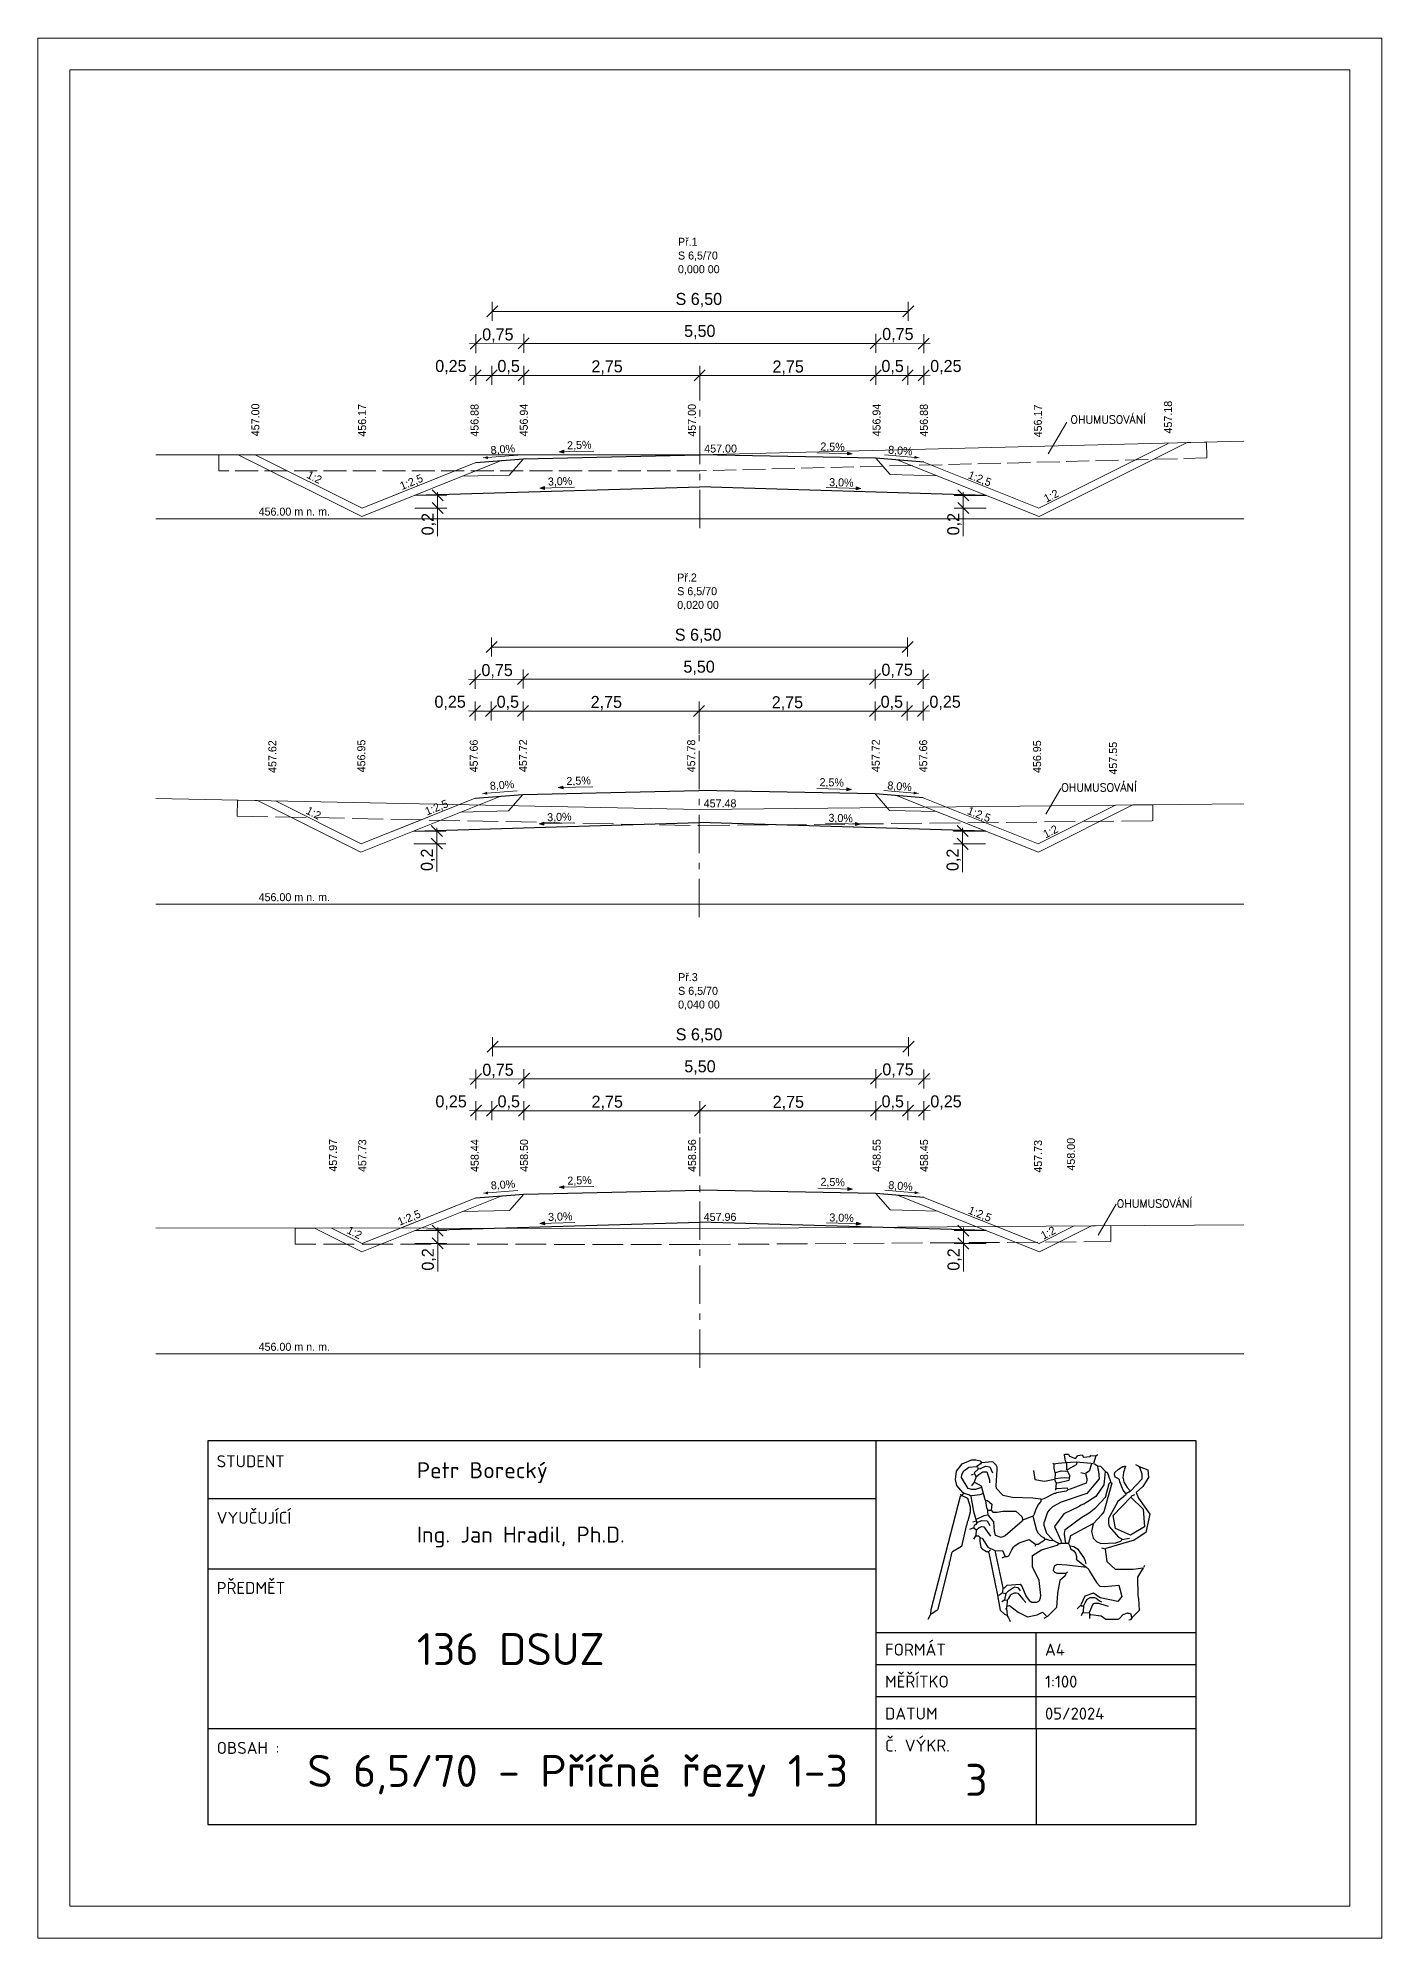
# Model space of a CAD drawing. Header units: metres. Extents: x 713 to 1608, y -312 to 498.
# Drawn here: x 1562.28 to 1583.28, y 262.31 to 292.01 of the extents above; entities that cross this region are included whole.
import ezdxf

# ---------------------------------------------------------------- set-up
doc = ezdxf.new("R2010")
doc.units = ezdxf.units.M
for name, pattern in [('ACAD_ISO02W100', [15, 12, -3]), ('ACAD_ISO04W100', [30, 24, -3, 0, -3]), ('ACAD_ISO10W100', [18, 12, -3, 0, -3])]:
    doc.linetypes.add(name, pattern=pattern)
for name, color, linetype, lineweight in [('00 kóty', 1, 'Continuous', 13), ('komunikace v řezu', 1, 'Continuous', 13), ('osa v řezu', 1, 'ACAD_ISO04W100', 20), ('poznámky černě', 7, 'Continuous', 30), ('stávající terén', 7, 'Continuous', 13), ('Tlustá-PLNÁ', 170, 'Continuous', 25)]:
    doc.layers.add(name, color=color, linetype=linetype, lineweight=lineweight)
doc.styles.add('ISOCPEUR', font='isocpeur.ttf')
doc.styles.add('Romans', font='romans.shx')

msp = doc.modelspace()

# ---------------------------------------------------------------- hatches: boundary and pattern name
at = {"layer": '00 kóty', "lineweight": 15}
h = msp.add_hatch(color=256, dxfattribs=at)
h.dxf.hatch_style = 1
h.paths.add_polyline_path([(1569.309, 285.43), (1569.307, 285.452), (1569.234, 285.447)])
h.paths.add_polyline_path([(1569.234, 285.447), (1569.307, 285.452), (1569.306, 285.475)])
h = msp.add_hatch(color=256, dxfattribs=at)
h.dxf.hatch_style = 1
h.paths.add_polyline_path([(1570.494, 285.519), (1570.493, 285.542), (1570.42, 285.54)])
h.paths.add_polyline_path([(1570.42, 285.54), (1570.493, 285.542), (1570.492, 285.565)])
h = msp.add_hatch(color=256, dxfattribs=at)
h.dxf.hatch_style = 1
h.paths.add_polyline_path([(1574.927, 285.492), (1574.928, 285.514), (1575.001, 285.512)])
h.paths.add_polyline_path([(1575.001, 285.512), (1574.928, 285.514), (1574.928, 285.537)])
h = msp.add_hatch(color=256, dxfattribs=at)
h.dxf.hatch_style = 1
h.paths.add_polyline_path([(1575.971, 285.433), (1575.973, 285.456), (1576.046, 285.45)])
h.paths.add_polyline_path([(1576.046, 285.45), (1575.973, 285.456), (1575.975, 285.478)])
h = msp.add_hatch(color=256, dxfattribs=at)
h.dxf.hatch_style = 1
h.paths.add_polyline_path([(1570.193, 284.953), (1570.192, 284.976), (1570.119, 284.974)])
h.paths.add_polyline_path([(1570.119, 284.974), (1570.192, 284.976), (1570.192, 284.998)])
h = msp.add_hatch(color=256, dxfattribs=at)
h.dxf.hatch_style = 1
h.paths.add_polyline_path([(1575.062, 284.949), (1575.062, 284.972), (1575.136, 284.97)])
h.paths.add_polyline_path([(1575.136, 284.97), (1575.062, 284.972), (1575.063, 284.994)])
h = msp.add_hatch(color=256, dxfattribs=at)
h.dxf.hatch_style = 1
h.paths.add_polyline_path([(1569.298, 280.183), (1569.296, 280.205), (1569.223, 280.199)])
h.paths.add_polyline_path([(1569.223, 280.199), (1569.296, 280.205), (1569.294, 280.228)])
h = msp.add_hatch(color=256, dxfattribs=at)
h.dxf.hatch_style = 1
h.paths.add_polyline_path([(1570.482, 280.272), (1570.482, 280.295), (1570.408, 280.293)])
h.paths.add_polyline_path([(1570.408, 280.293), (1570.482, 280.295), (1570.481, 280.317)])
h = msp.add_hatch(color=256, dxfattribs=at)
h.dxf.hatch_style = 1
h.paths.add_polyline_path([(1574.916, 280.244), (1574.916, 280.267), (1574.99, 280.265)])
h.paths.add_polyline_path([(1574.99, 280.265), (1574.916, 280.267), (1574.917, 280.289)])
h = msp.add_hatch(color=256, dxfattribs=at)
h.dxf.hatch_style = 1
h.paths.add_polyline_path([(1575.96, 280.186), (1575.962, 280.208), (1576.035, 280.202)])
h.paths.add_polyline_path([(1576.035, 280.202), (1575.962, 280.208), (1575.964, 280.231)])
h = msp.add_hatch(color=256, dxfattribs=at)
h.dxf.hatch_style = 1
h.paths.add_polyline_path([(1570.182, 279.706), (1570.181, 279.729), (1570.108, 279.726)])
h.paths.add_polyline_path([(1570.108, 279.726), (1570.181, 279.729), (1570.18, 279.751)])
h = msp.add_hatch(color=256, dxfattribs=at)
h.dxf.hatch_style = 1
h.paths.add_polyline_path([(1575.05, 279.702), (1575.051, 279.724), (1575.124, 279.722)])
h.paths.add_polyline_path([(1575.124, 279.722), (1575.051, 279.724), (1575.052, 279.747)])
h = msp.add_hatch(color=256, dxfattribs=at)
h.dxf.hatch_style = 1
h.paths.add_polyline_path([(1569.312, 273.935), (1569.31, 273.958), (1569.237, 273.952)])
h.paths.add_polyline_path([(1569.237, 273.952), (1569.31, 273.958), (1569.309, 273.98)])
h = msp.add_hatch(color=256, dxfattribs=at)
h.dxf.hatch_style = 1
h.paths.add_polyline_path([(1570.496, 274.025), (1570.496, 274.047), (1570.423, 274.046)])
h.paths.add_polyline_path([(1570.423, 274.046), (1570.496, 274.047), (1570.495, 274.07)])
h = msp.add_hatch(color=256, dxfattribs=at)
h.dxf.hatch_style = 1
h.paths.add_polyline_path([(1574.93, 273.997), (1574.93, 274.02), (1575.004, 274.018)])
h.paths.add_polyline_path([(1575.004, 274.018), (1574.93, 274.02), (1574.931, 274.042)])
h = msp.add_hatch(color=256, dxfattribs=at)
h.dxf.hatch_style = 1
h.paths.add_polyline_path([(1575.974, 273.939), (1575.976, 273.961), (1576.049, 273.955)])
h.paths.add_polyline_path([(1576.049, 273.955), (1575.976, 273.961), (1575.978, 273.984)])
h = msp.add_hatch(color=256, dxfattribs=at)
h.dxf.hatch_style = 1
h.paths.add_polyline_path([(1570.196, 273.459), (1570.195, 273.481), (1570.122, 273.479)])
h.paths.add_polyline_path([(1570.122, 273.479), (1570.195, 273.481), (1570.194, 273.504)])
h = msp.add_hatch(color=256, dxfattribs=at)
h.dxf.hatch_style = 1
h.paths.add_polyline_path([(1575.064, 273.455), (1575.065, 273.477), (1575.138, 273.475)])
h.paths.add_polyline_path([(1575.138, 273.475), (1575.065, 273.477), (1575.066, 273.5)])

# ---------------------------------------------------------------- linework, layer by layer
for p, q in [((1569.291, 287.651), (1569.464, 287.823)), ((1575.791, 287.651), (1575.964, 287.823)), ((1569.377, 287.737), (1575.877, 287.737)), ((1569.032, 287.145), (1569.205, 287.318)), ((1569.955, 287.323), (1569.782, 287.151)), ((1575.282, 287.151), (1575.455, 287.323)), ((1576.032, 287.145), (1576.205, 287.318)), ((1569.032, 286.651), (1569.205, 286.823)), ((1569.282, 286.651), (1569.455, 286.823)), ((1569.955, 286.823), (1569.782, 286.651)), ((1572.532, 286.651), (1572.705, 286.823)), ((1572.619, 286.887), (1572.619, 286.379)), ((1575.282, 286.651), (1575.455, 286.823)), ((1575.782, 286.651), (1575.955, 286.823)), ((1576.032, 286.651), (1576.205, 286.823)), ((1569.775, 285.49), (1569.234, 285.447)), ((1570.42, 285.54), (1570.492, 285.565)), ((1570.962, 285.554), (1570.42, 285.54)), ((1570.42, 285.54), (1570.494, 285.519)), ((1570.492, 285.565), (1570.494, 285.519)), ((1574.459, 285.523), (1575.001, 285.512)), ((1574.928, 285.537), (1574.927, 285.492)), ((1575.001, 285.512), (1574.927, 285.492)), ((1575.001, 285.512), (1574.928, 285.537)), ((1575.506, 285.493), (1576.046, 285.45)), ((1568.164, 284.862), (1568.664, 284.862)), ((1568.436, 284.948), (1568.609, 284.775)), ((1568.522, 284.912), (1568.522, 284.221)), ((1570.119, 284.974), (1570.192, 284.998)), ((1570.661, 284.99), (1570.119, 284.974)), ((1570.119, 284.974), (1570.193, 284.953)), ((1570.192, 284.998), (1570.193, 284.953)), ((1574.594, 284.986), (1575.136, 284.97)), ((1575.063, 284.994), (1575.062, 284.949)), ((1575.136, 284.97), (1575.062, 284.949)), ((1575.136, 284.97), (1575.063, 284.994)), ((1577.094, 284.861), (1576.594, 284.861)), ((1576.822, 284.775), (1576.649, 284.948)), ((1576.736, 284.911), (1576.736, 284.221)), ((1568.664, 284.662), (1568.164, 284.662)), ((1568.436, 284.748), (1568.609, 284.575)), ((1576.594, 284.661), (1577.094, 284.661)), ((1576.822, 284.575), (1576.649, 284.748)), ((1569.279, 282.403), (1569.452, 282.576)), ((1569.366, 282.49), (1575.866, 282.49)), ((1575.779, 282.403), (1575.952, 282.576)), ((1569.021, 281.898), (1569.194, 282.071)), ((1569.944, 282.076), (1569.771, 281.903)), ((1575.271, 281.903), (1575.444, 282.076)), ((1576.021, 281.898), (1576.194, 282.071)), ((1569.021, 281.403), (1569.194, 281.576)), ((1569.271, 281.403), (1569.444, 281.576)), ((1569.944, 281.576), (1569.771, 281.403)), ((1572.521, 281.403), (1572.694, 281.576)), ((1572.607, 281.64), (1572.607, 281.132)), ((1575.271, 281.403), (1575.444, 281.576)), ((1575.771, 281.403), (1575.944, 281.576)), ((1576.021, 281.403), (1576.194, 281.576)), ((1569.763, 280.243), (1569.223, 280.199)), ((1570.408, 280.293), (1570.481, 280.317)), ((1570.95, 280.306), (1570.408, 280.293)), ((1570.408, 280.293), (1570.482, 280.272)), ((1570.481, 280.317), (1570.482, 280.272)), ((1574.448, 280.276), (1574.99, 280.265)), ((1574.917, 280.289), (1574.916, 280.244)), ((1574.99, 280.265), (1574.916, 280.244)), ((1574.99, 280.265), (1574.917, 280.289)), ((1575.494, 280.245), (1576.035, 280.202)), ((1568.153, 279.614), (1568.653, 279.614)), ((1568.424, 279.701), (1568.597, 279.528)), ((1568.424, 279.501), (1568.597, 279.328)), ((1568.511, 279.664), (1568.511, 278.974)), ((1570.108, 279.726), (1570.18, 279.751)), ((1570.649, 279.743), (1570.108, 279.726)), ((1570.108, 279.726), (1570.182, 279.706)), ((1570.18, 279.751), (1570.182, 279.706)), ((1574.582, 279.738), (1575.124, 279.722)), ((1575.052, 279.747), (1575.05, 279.702)), ((1575.124, 279.722), (1575.05, 279.702)), ((1575.124, 279.722), (1575.052, 279.747)), ((1577.082, 279.614), (1576.582, 279.614)), ((1576.811, 279.527), (1576.638, 279.7)), ((1576.811, 279.327), (1576.638, 279.5)), ((1576.724, 279.664), (1576.724, 278.973)), ((1568.653, 279.414), (1568.153, 279.414)), ((1576.582, 279.414), (1577.082, 279.414)), ((1569.294, 276.156), (1569.467, 276.329)), ((1569.38, 276.242), (1575.88, 276.242)), ((1575.794, 276.156), (1575.967, 276.329)), ((1569.035, 275.65), (1569.208, 275.823)), ((1569.958, 275.829), (1569.785, 275.656)), ((1575.285, 275.656), (1575.458, 275.829)), ((1576.035, 275.65), (1576.208, 275.823)), ((1569.035, 275.156), (1569.208, 275.329)), ((1569.285, 275.156), (1569.458, 275.329)), ((1569.958, 275.329), (1569.785, 275.156)), ((1572.535, 275.156), (1572.708, 275.329)), ((1572.621, 275.392), (1572.621, 274.884)), ((1575.285, 275.156), (1575.458, 275.329)), ((1575.785, 275.156), (1575.958, 275.329)), ((1576.035, 275.156), (1576.208, 275.329)), ((1569.777, 273.995), (1569.237, 273.952)), ((1570.423, 274.046), (1570.495, 274.07)), ((1570.965, 274.059), (1570.423, 274.046)), ((1570.423, 274.046), (1570.496, 274.025)), ((1570.495, 274.07), (1570.496, 274.025)), ((1574.462, 274.029), (1575.004, 274.018)), ((1574.931, 274.042), (1574.93, 273.997)), ((1575.004, 274.018), (1574.93, 273.997)), ((1575.004, 274.018), (1574.931, 274.042)), ((1575.509, 273.998), (1576.049, 273.955)), ((1568.167, 273.367), (1568.667, 273.367)), ((1568.438, 273.454), (1568.611, 273.281)), ((1568.438, 273.254), (1568.611, 273.081)), ((1568.525, 273.417), (1568.525, 272.726)), ((1570.122, 273.479), (1570.194, 273.504)), ((1570.664, 273.495), (1570.122, 273.479)), ((1570.122, 273.479), (1570.196, 273.459)), ((1570.194, 273.504), (1570.196, 273.459)), ((1574.597, 273.491), (1575.138, 273.475)), ((1575.066, 273.5), (1575.064, 273.455)), ((1575.138, 273.475), (1575.064, 273.455)), ((1575.138, 273.475), (1575.066, 273.5)), ((1577.096, 273.367), (1576.596, 273.367)), ((1576.825, 273.28), (1576.652, 273.453)), ((1576.825, 273.08), (1576.652, 273.253)), ((1576.738, 273.417), (1576.738, 272.726)), ((1568.667, 273.167), (1568.167, 273.167)), ((1576.596, 273.167), (1577.096, 273.167))]:
    msp.add_line(p, q, dxfattribs=at)
at = {"layer": '00 kóty'}
for p, q in [((1569.377, 287.737), (1569.377, 287.887)), ((1575.877, 287.737), (1575.877, 287.887)), ((1569.377, 287.737), (1569.377, 287.587)), ((1575.877, 287.737), (1575.877, 287.587)), ((1569.119, 287.231), (1569.019, 287.233)), ((1569.119, 287.231), (1569.119, 287.381)), ((1569.869, 287.237), (1569.119, 287.231)), ((1569.119, 287.231), (1569.119, 287.081)), ((1569.869, 287.237), (1569.869, 287.387)), ((1572.619, 287.237), (1569.869, 287.237)), ((1569.869, 287.237), (1569.869, 287.087)), ((1572.619, 287.237), (1575.369, 287.237)), ((1575.369, 287.237), (1575.369, 287.387)), ((1575.369, 287.237), (1575.369, 287.087)), ((1575.369, 287.237), (1576.119, 287.231)), ((1576.119, 287.231), (1576.119, 287.381)), ((1576.119, 287.231), (1576.219, 287.233)), ((1576.119, 287.231), (1576.119, 287.081)), ((1569.119, 286.737), (1569.019, 286.739)), ((1569.119, 286.737), (1569.119, 286.887)), ((1569.119, 286.737), (1569.119, 286.837)), ((1569.369, 286.737), (1569.119, 286.737)), ((1569.119, 286.737), (1569.119, 286.587)), ((1569.369, 286.737), (1569.369, 286.887)), ((1569.369, 286.737), (1569.369, 286.837)), ((1569.869, 286.737), (1569.369, 286.737)), ((1569.369, 286.737), (1569.369, 286.587)), ((1569.869, 286.737), (1569.769, 286.737)), ((1569.869, 286.737), (1569.869, 286.887)), ((1572.619, 286.737), (1569.869, 286.737)), ((1569.869, 286.737), (1569.869, 286.587)), ((1572.619, 286.737), (1575.369, 286.737)), ((1575.369, 286.737), (1575.369, 286.887)), ((1575.369, 286.737), (1575.369, 286.837)), ((1575.369, 286.737), (1575.469, 286.737)), ((1575.369, 286.737), (1575.369, 286.587)), ((1575.369, 286.737), (1575.869, 286.737)), ((1575.869, 286.737), (1575.869, 286.887)), ((1575.869, 286.737), (1575.869, 286.837)), ((1575.869, 286.737), (1576.119, 286.737)), ((1575.869, 286.737), (1575.869, 286.587)), ((1576.119, 286.737), (1576.119, 286.887)), ((1576.119, 286.737), (1576.119, 286.837)), ((1576.119, 286.737), (1576.219, 286.739)), ((1576.119, 286.737), (1576.119, 286.587)), ((1569.366, 282.49), (1569.366, 282.64)), ((1569.366, 282.49), (1569.366, 282.34)), ((1575.866, 282.49), (1575.866, 282.64)), ((1575.866, 282.49), (1575.866, 282.34)), ((1569.107, 281.984), (1569.007, 281.986)), ((1569.107, 281.984), (1569.107, 282.134)), ((1569.857, 281.99), (1569.107, 281.984)), ((1569.107, 281.984), (1569.107, 281.834)), ((1569.857, 281.99), (1569.857, 282.14)), ((1572.607, 281.99), (1569.857, 281.99)), ((1569.857, 281.99), (1569.857, 281.84)), ((1572.607, 281.99), (1575.357, 281.99)), ((1575.357, 281.99), (1575.357, 282.14)), ((1575.357, 281.99), (1575.357, 281.84)), ((1575.357, 281.99), (1576.107, 281.984)), ((1576.107, 281.984), (1576.107, 282.134)), ((1576.107, 281.984), (1576.207, 281.986)), ((1576.107, 281.984), (1576.107, 281.834)), ((1569.107, 281.49), (1569.107, 281.64)), ((1569.107, 281.49), (1569.107, 281.59)), ((1569.357, 281.49), (1569.357, 281.64)), ((1569.357, 281.49), (1569.357, 281.59)), ((1569.857, 281.49), (1569.857, 281.64)), ((1575.357, 281.49), (1575.357, 281.64)), ((1575.357, 281.49), (1575.357, 281.59)), ((1575.857, 281.49), (1575.857, 281.64)), ((1575.857, 281.49), (1575.857, 281.59)), ((1576.107, 281.49), (1576.107, 281.64)), ((1576.107, 281.49), (1576.107, 281.59)), ((1569.107, 281.49), (1569.007, 281.491)), ((1569.357, 281.49), (1569.107, 281.49)), ((1569.107, 281.49), (1569.107, 281.34)), ((1569.857, 281.49), (1569.357, 281.49)), ((1569.357, 281.49), (1569.357, 281.34)), ((1569.857, 281.49), (1569.757, 281.49)), ((1572.607, 281.49), (1569.857, 281.49)), ((1569.857, 281.49), (1569.857, 281.34)), ((1572.607, 281.49), (1575.357, 281.49)), ((1575.357, 281.49), (1575.457, 281.49)), ((1575.357, 281.49), (1575.357, 281.34)), ((1575.357, 281.49), (1575.857, 281.49)), ((1575.857, 281.49), (1576.107, 281.49)), ((1575.857, 281.49), (1575.857, 281.34)), ((1576.107, 281.49), (1576.207, 281.491)), ((1576.107, 281.49), (1576.107, 281.34)), ((1569.38, 276.242), (1569.38, 276.392)), ((1569.38, 276.242), (1569.38, 276.092)), ((1575.88, 276.242), (1575.88, 276.392)), ((1575.88, 276.242), (1575.88, 276.092)), ((1569.121, 275.737), (1569.021, 275.738)), ((1569.121, 275.737), (1569.121, 275.887)), ((1569.871, 275.742), (1569.121, 275.737)), ((1569.121, 275.737), (1569.121, 275.587)), ((1569.871, 275.742), (1569.871, 275.892)), ((1572.621, 275.742), (1569.871, 275.742)), ((1569.871, 275.742), (1569.871, 275.592)), ((1572.621, 275.742), (1575.371, 275.742)), ((1575.371, 275.742), (1575.371, 275.892)), ((1575.371, 275.742), (1575.371, 275.592)), ((1575.371, 275.742), (1576.121, 275.737)), ((1576.121, 275.737), (1576.121, 275.887)), ((1576.121, 275.737), (1576.221, 275.738)), ((1576.121, 275.737), (1576.121, 275.587)), ((1569.121, 275.242), (1569.121, 275.392)), ((1569.121, 275.242), (1569.121, 275.342)), ((1569.371, 275.242), (1569.371, 275.392)), ((1569.371, 275.242), (1569.371, 275.342)), ((1569.871, 275.242), (1569.871, 275.392)), ((1575.371, 275.242), (1575.371, 275.392)), ((1575.371, 275.242), (1575.371, 275.342)), ((1575.871, 275.242), (1575.871, 275.392)), ((1575.871, 275.242), (1575.871, 275.342)), ((1576.121, 275.242), (1576.121, 275.392)), ((1576.121, 275.242), (1576.121, 275.342)), ((1569.121, 275.242), (1569.021, 275.244)), ((1569.371, 275.242), (1569.121, 275.242)), ((1569.121, 275.242), (1569.121, 275.092)), ((1569.871, 275.242), (1569.371, 275.242)), ((1569.371, 275.242), (1569.371, 275.092)), ((1569.871, 275.242), (1569.771, 275.242)), ((1572.621, 275.242), (1569.871, 275.242)), ((1569.871, 275.242), (1569.871, 275.092)), ((1572.621, 275.242), (1575.371, 275.242)), ((1575.371, 275.242), (1575.471, 275.242)), ((1575.371, 275.242), (1575.371, 275.092)), ((1575.371, 275.242), (1575.871, 275.242)), ((1575.871, 275.242), (1576.121, 275.242)), ((1575.871, 275.242), (1575.871, 275.092)), ((1576.121, 275.242), (1576.221, 275.244)), ((1576.121, 275.242), (1576.121, 275.092))]:
    msp.add_line(p, q, dxfattribs=at)
at = {"layer": 'komunikace v řezu', "lineweight": 15}
for p, q in [((1567.336, 284.53), (1565.405, 285.495)), ((1565.674, 285.495), (1567.341, 284.662)), ((1569.866, 285.433), (1569.642, 285.177)), ((1575.369, 285.44), (1575.592, 285.185)), ((1579.937, 285.671), (1577.917, 284.661)), ((1577.922, 284.53), (1580.236, 285.687)), ((1567.336, 284.53), (1569.522, 285.405)), ((1567.341, 284.662), (1569.119, 285.373)), ((1567.825, 284.856), (1569.119, 285.373)), ((1569.642, 285.177), (1568.906, 285.159)), ((1575.592, 285.185), (1576.331, 285.166)), ((1577.922, 284.53), (1575.715, 285.413)), ((1577.917, 284.661), (1576.119, 285.38)), ((1567.324, 279.283), (1565.708, 280.091)), ((1565.988, 280.085), (1567.33, 279.414)), ((1567.324, 279.283), (1569.511, 280.158)), ((1567.33, 279.414), (1569.107, 280.125)), ((1567.814, 279.608), (1569.107, 280.125)), ((1569.855, 280.185), (1569.631, 279.93)), ((1575.357, 280.193), (1575.581, 279.937)), ((1577.911, 279.282), (1575.703, 280.165)), ((1577.905, 279.414), (1576.107, 280.133)), ((1569.631, 279.93), (1568.895, 279.911)), ((1575.581, 279.937), (1576.319, 279.919)), ((1579.113, 280.018), (1577.905, 279.414)), ((1577.911, 279.282), (1579.387, 280.021)), ((1567.338, 273.036), (1569.525, 273.91)), ((1567.344, 273.167), (1569.121, 273.878)), ((1567.828, 273.361), (1569.121, 273.878)), ((1569.869, 273.938), (1569.645, 273.682)), ((1575.371, 273.946), (1575.595, 273.69)), ((1577.925, 273.035), (1575.718, 273.918)), ((1577.92, 273.167), (1576.121, 273.886)), ((1569.645, 273.682), (1568.909, 273.664)), ((1575.595, 273.69), (1576.333, 273.672)), ((1567.338, 273.036), (1566.597, 273.407)), ((1566.866, 273.406), (1567.344, 273.167)), ((1578.468, 273.441), (1577.92, 273.167)), ((1577.925, 273.035), (1578.74, 273.442))]:
    msp.add_line(p, q, dxfattribs=at)
at = {"layer": 'komunikace v řezu', "linetype": 'Continuous'}
msp.add_line((1572.619, 273.401), (1572.619, 273.401), dxfattribs=at)
at = {"layer": 'osa v řezu', "linetype": 'ACAD_ISO10W100', "lineweight": 15, "ltscale": 0.05}
msp.add_line((1572.619, 284.346), (1572.619, 286.379), dxfattribs=at)
at = {"layer": 'osa v řezu', "linetype": 'ACAD_ISO10W100', "ltscale": 0.05}
for p, q in [((1572.607, 278.268), (1572.607, 281.132)), ((1572.621, 271.221), (1572.621, 274.884))]:
    msp.add_line(p, q, dxfattribs=at)
at = {"layer": 'poznámky černě', "linetype": 'Continuous'}
for p, q in [((1580.374, 270.083), (1564.931, 270.083)), ((1564.931, 270.083), (1564.931, 264.083)), ((1575.374, 264.083), (1575.374, 270.083)), ((1580.374, 264.083), (1580.374, 270.083)), ((1578.35, 269.737), (1578.35, 269.626)), ((1576.862, 269.55), (1576.897, 269.56)), ((1578.173, 269.57), (1578.168, 269.489)), ((1578.573, 269.585), (1578.634, 269.57)), ((1564.931, 269.179), (1574.725, 269.179)), ((1574.725, 269.179), (1575.374, 269.179)), ((1576.887, 268.817), (1576.928, 268.827)), ((1577.125, 268.999), (1577.166, 268.999)), ((1577.667, 268.847), (1577.819, 268.902)), ((1576.837, 268.7), (1576.892, 268.72)), ((1577.161, 268.376), (1577.13, 268.346)), ((1578.897, 268.407), (1578.953, 268.392)), ((1564.931, 268.083), (1574.725, 268.083)), ((1574.725, 268.083), (1575.374, 268.083)), ((1578.365, 268.027), (1578.345, 268.017)), ((1579.57, 268.134), (1579.55, 268.103)), ((1577.404, 267.456), (1577.393, 267.451)), ((1578.568, 267.506), (1578.517, 267.456)), ((1575.374, 267.083), (1580.374, 267.083)), ((1577.874, 265.583), (1577.874, 267.083)), ((1575.374, 266.583), (1580.374, 266.583)), ((1575.374, 266.083), (1580.374, 266.083)), ((1564.931, 265.583), (1574.725, 265.583)), ((1574.725, 265.583), (1575.374, 265.583)), ((1575.374, 265.583), (1580.374, 265.583)), ((1577.874, 265.583), (1577.874, 264.083)), ((1564.931, 264.083), (1574.725, 264.083)), ((1574.725, 264.083), (1580.374, 264.083))]:
    msp.add_line(p, q, dxfattribs=at)
for points in [[(1576.745, 269.262), (1576.73, 269.272), (1576.634, 269.383), (1576.619, 269.449), (1576.614, 269.479), (1576.629, 269.606), (1576.72, 269.724), (1576.852, 269.778), (1576.857, 269.783), (1576.933, 269.783), (1576.999, 269.768), (1577.019, 269.747), (1577.004, 269.722), (1576.948, 269.682), (1576.958, 269.671), (1576.963, 269.661), (1576.963, 269.651), (1576.968, 269.646), (1577.004, 269.651), (1577.085, 269.687), (1577.15, 269.676), (1577.191, 269.58)], [(1577.019, 269.353), (1576.928, 269.322), (1576.872, 269.322), (1576.811, 269.338), (1576.71, 269.51), (1576.715, 269.55), (1576.72, 269.565), (1576.745, 269.611), (1576.821, 269.671), (1576.943, 269.682)], [(1577.024, 269.742), (1577.181, 269.757), (1577.196, 269.752), (1577.226, 269.727), (1577.242, 269.717), (1577.262, 269.676), (1577.262, 269.626), (1577.247, 269.378), (1577.252, 269.343), (1577.354, 269.234), (1577.505, 269.201), (1577.824, 269.191), (1577.95, 269.176), (1577.95, 269.135), (1577.91, 269.09), (1577.869, 269.014), (1577.844, 268.933), (1577.834, 268.913), (1577.824, 268.902), (1577.829, 268.882), (1577.879, 268.685), (1577.905, 268.639), (1577.955, 268.589), (1577.991, 268.569), (1578.011, 268.543), (1578.001, 268.523), (1577.905, 268.462), (1577.879, 268.462), (1577.869, 268.457), (1577.864, 268.452), (1577.854, 268.432)], [(1578.74, 269.722), (1578.705, 269.606), (1578.644, 269.57), (1578.664, 269.494), (1578.664, 269.459), (1578.654, 269.418), (1578.406, 269.327), (1578.371, 269.317), (1578.355, 269.302), (1578.345, 269.297), (1578.193, 269.267), (1578.183, 269.262), (1578.178, 269.257), (1578.158, 269.257), (1577.996, 269.176), (1577.96, 269.166)], [(1578.831, 269.687), (1578.836, 269.646), (1578.851, 269.606), (1578.857, 269.489), (1578.669, 269.257), (1578.264, 269.125), (1578.128, 269.049), (1578.077, 268.999), (1578.052, 268.968), (1578.001, 268.811), (1577.996, 268.806), (1577.996, 268.761), (1578.036, 268.639), (1578.123, 268.543), (1578.123, 268.533), (1578.234, 268.478), (1578.254, 268.478), (1578.264, 268.483), (1578.34, 268.483), (1578.365, 268.483), (1578.381, 268.478), (1578.401, 268.437), (1578.411, 268.392), (1578.462, 268.361), (1578.492, 268.326), (1578.507, 268.275), (1578.507, 268.235), (1578.502, 268.23), (1578.598, 268.154), (1578.669, 268.103), (1578.355, 268.139), (1578.203, 268.149), (1578.158, 268.123), (1578.143, 268.053), (1578.168, 268.027), (1578.198, 268.012), (1578.34, 268.012), (1578.335, 267.982), (1578.33, 267.972), (1578.244, 267.896), (1578.209, 267.699), (1578.191, 267.477), (1578.052, 267.334), (1577.996, 267.304)], [(1578.133, 269.732), (1578.148, 269.722), (1578.153, 269.712), (1578.153, 269.656), (1578.168, 269.58), (1578.264, 269.611), (1578.34, 269.606), (1578.345, 269.606), (1578.355, 269.611)], [(1578.148, 269.722), (1578.219, 269.732), (1578.335, 269.742)], [(1578.512, 269.742), (1578.507, 269.717), (1578.502, 269.707), (1578.371, 269.631), (1578.36, 269.611), (1578.396, 269.545), (1578.396, 269.525), (1578.386, 269.459), (1578.214, 269.418), (1578.188, 269.424), (1578.178, 269.312)], [(1578.31, 269.869), (1578.315, 269.859), (1578.33, 269.768), (1578.335, 269.762), (1578.335, 269.742), (1578.502, 269.752), (1578.735, 269.732), (1578.76, 269.727)], [(1578.315, 269.869), (1578.33, 269.874), (1578.381, 269.874), (1578.396, 269.843), (1578.487, 269.808), (1578.517, 269.838), (1578.522, 269.854), (1578.593, 269.864), (1578.614, 269.828), (1578.72, 269.838), (1578.73, 269.854), (1578.806, 269.848), (1578.77, 269.727), (1578.796, 269.717), (1578.831, 269.692), (1578.882, 269.687), (1578.963, 269.596), (1578.973, 269.59), (1578.983, 269.59), (1579.029, 269.459), (1579.034, 269.434), (1579.059, 269.418), (1578.932, 268.973), (1578.907, 268.943), (1578.902, 268.933), (1578.902, 268.928), (1578.765, 268.786), (1578.74, 268.665), (1578.765, 268.559), (1578.816, 268.508), (1578.887, 268.478), (1579.12, 268.488), (1579.196, 268.513), (1579.206, 268.523), (1579.211, 268.538), (1579.332, 268.559)], [(1578.811, 269.854), (1578.826, 269.864), (1578.836, 269.864)], [(1579.484, 269.682), (1579.621, 269.626), (1579.631, 269.51), (1579.54, 269.368), (1579.439, 269.272), (1579.474, 269.186), (1579.65, 268.937), (1579.591, 268.65), (1579.408, 268.528), (1578.963, 268.397), (1578.953, 268.387), (1578.978, 268.194), (1579.11, 268.078), (1579.393, 268.078), (1579.545, 268.098), (1579.459, 267.951), (1579.464, 267.663), (1579.469, 267.633), (1579.474, 267.618), (1579.484, 267.43), (1579.368, 267.314), (1579.348, 267.284), (1579.322, 267.279)], [(1579.429, 269.712), (1579.469, 269.692), (1579.489, 269.671), (1579.525, 269.565), (1579.525, 269.484), (1579.348, 269.297), (1579.287, 269.257), (1579.277, 269.246), (1579.272, 269.231), (1579.15, 269.135), (1579.003, 268.867), (1579.003, 268.796), (1579.013, 268.741), (1579.16, 268.574), (1579.211, 268.548)], [(1579.277, 269.257), (1579.236, 269.312), (1579.181, 269.439), (1579.176, 269.474), (1579.16, 269.489), (1579.11, 269.515), (1579.1, 269.56), (1579.105, 269.585), (1579.16, 269.641), (1579.231, 269.682), (1579.251, 269.682), (1579.256, 269.687), (1579.272, 269.687), (1579.241, 269.585), (1579.231, 269.504), (1579.236, 269.499), (1579.246, 269.434), (1579.297, 269.353), (1579.343, 269.302)], [(1576.968, 269.641), (1576.907, 269.58), (1576.928, 269.535), (1576.938, 269.525), (1576.907, 269.434), (1576.862, 269.378)], [(1576.913, 269.434), (1577.014, 269.378), (1577.075, 269.166), (1577.085, 269.155), (1577.115, 269.15), (1577.181, 269.09), (1577.171, 268.999), (1577.196, 268.968), (1577.267, 268.968), (1577.353, 268.983), (1577.556, 268.983), (1577.652, 268.897), (1577.662, 268.862), (1577.662, 268.837), (1577.657, 268.827), (1577.388, 268.599), (1577.328, 268.569), (1577.237, 268.604), (1577.226, 268.67), (1577.211, 268.817), (1577.135, 268.908), (1577.12, 268.918)], [(1576.938, 269.525), (1576.953, 269.535), (1576.963, 269.535), (1576.978, 269.555), (1577.044, 269.596), (1577.105, 269.596), (1577.145, 269.474), (1577.145, 269.424)], [(1577.834, 269.616), (1577.854, 269.477), (1578.006, 269.449), (1578.163, 269.484), (1578.183, 269.429)], [(1578.953, 269.601), (1578.932, 269.393), (1578.808, 269.209), (1578.619, 269.09), (1578.609, 269.09), (1578.578, 269.075), (1578.538, 269.049), (1578.305, 268.943), (1578.16, 268.744), (1578.259, 268.523), (1578.264, 268.493)], [(1578.178, 269.494), (1578.254, 269.504), (1578.31, 269.51), (1578.391, 269.504)], [(1578.34, 268.488), (1578.33, 268.538), (1578.325, 268.599), (1578.32, 268.604), (1578.32, 268.639), (1578.325, 268.66), (1578.33, 268.695), (1578.588, 268.887), (1578.705, 268.958), (1578.806, 269.039), (1578.958, 269.201), (1579.013, 269.413), (1579.019, 269.424), (1579.034, 269.434)], [(1576.695, 269.246), (1576.695, 269.236), (1576.801, 269.186), (1576.842, 269.049), (1576.842, 268.968), (1576.806, 268.832), (1576.801, 268.822), (1576.796, 268.817), (1576.791, 268.766), (1576.786, 268.756), (1576.781, 268.751), (1576.71, 268.432), (1576.568, 268.346), (1576.558, 268.336), (1576.553, 268.326), (1576.528, 268.199), (1576.523, 268.189), (1576.518, 268.184), (1576.513, 268.139), (1576.508, 268.129), (1576.503, 268.123), (1576.34, 267.451), (1576.335, 267.441), (1576.325, 267.43), (1576.249, 267.38), (1576.224, 267.365), (1576.184, 267.289)], [(1576.229, 267.375), (1576.234, 267.446), (1576.695, 269.216), (1576.705, 269.221)], [(1576.715, 269.221), (1576.745, 269.262), (1576.832, 269.236), (1576.852, 269.221), (1576.852, 269.216), (1576.857, 269.181), (1576.887, 269.039), (1576.897, 268.978), (1576.948, 268.801), (1576.933, 268.776), (1576.913, 268.761), (1576.897, 268.72), (1576.938, 268.695), (1576.933, 268.594), (1576.973, 268.594), (1576.994, 268.574), (1576.994, 268.513), (1577.009, 268.412), (1577.029, 268.392), (1577.1, 268.351), (1577.11, 268.351), (1577.12, 268.346), (1577.135, 268.331), (1577.191, 268.048), (1577.272, 267.668), (1577.302, 267.673), (1577.353, 267.714), (1577.358, 267.779), (1577.378, 267.785), (1577.424, 267.825), (1577.626, 267.84), (1577.652, 267.81), (1577.712, 267.658), (1577.733, 267.628), (1577.753, 267.602), (1577.763, 267.587), (1577.809, 267.562), (1577.839, 267.562), (1577.885, 267.562), (1577.915, 267.577), (1577.925, 267.587), (1577.945, 267.628), (1577.95, 267.663), (1577.921, 267.896), (1577.819, 268.113), (1577.819, 268.29), (1577.96, 268.376), (1578.203, 268.452), (1578.214, 268.457), (1578.229, 268.478)], [(1576.862, 269.226), (1576.999, 269.241), (1577.039, 269.257)], [(1577.085, 269.15), (1577.1, 269.034), (1577.12, 268.999), (1577.115, 268.994), (1577.115, 268.973), (1577.12, 268.928)], [(1578.193, 269.338), (1578.355, 269.348), (1578.371, 269.332)], [(1579.353, 269.201), (1579.545, 269.014), (1579.57, 268.736), (1579.35, 268.609), (1579.115, 268.71), (1579.079, 268.913), (1579.353, 269.201)], [(1579.358, 269.201), (1579.368, 269.221), (1579.418, 269.241)], [(1576.933, 268.852), (1577.064, 268.913), (1577.11, 268.923)], [(1576.953, 268.806), (1577.019, 268.837), (1577.107, 268.829), (1577.15, 268.756)], [(1578.76, 268.786), (1578.411, 268.594), (1578.381, 268.483)], [(1576.902, 268.543), (1576.933, 268.594)], [(1576.948, 268.695), (1576.983, 268.725), (1577.024, 268.741), (1577.059, 268.736), (1577.161, 268.589)], [(1576.999, 268.564), (1577.029, 268.559), (1577.12, 268.417), (1577.231, 268.366), (1577.353, 267.785)], [(1577.393, 268.275), (1577.424, 268.275), (1577.449, 268.285), (1577.495, 268.376), (1577.52, 268.422), (1577.54, 268.442), (1577.611, 268.488), (1577.763, 268.538), (1577.869, 268.462)], [(1578.016, 268.543), (1578.042, 268.543), (1578.077, 268.528), (1578.128, 268.523)], [(1577.242, 268.361), (1577.348, 268.366), (1577.393, 268.275), (1577.338, 268.245)], [(1578.411, 268.442), (1578.462, 268.432), (1578.492, 268.412), (1578.527, 268.387), (1578.614, 268.26), (1578.629, 268.23), (1578.639, 268.199), (1578.649, 268.159)], [(1578.674, 268.098), (1578.689, 268.088), (1578.71, 268.043), (1578.816, 267.865), (1578.872, 267.81), (1578.948, 267.805), (1579.165, 267.825), (1579.216, 267.648), (1579.15, 267.572), (1578.877, 267.628), (1578.77, 267.699), (1578.636, 267.651), (1578.573, 267.516), (1578.578, 267.501), (1578.614, 267.501), (1578.609, 267.415), (1578.578, 267.344)], [(1577.272, 267.663), (1577.312, 267.435), (1577.378, 267.37), (1577.388, 267.365), (1577.419, 267.355)], [(1577.338, 267.572), (1577.378, 267.597)], [(1577.353, 267.704), (1577.399, 267.693), (1577.378, 267.597), (1577.424, 267.592), (1577.424, 267.577), (1577.424, 267.567), (1577.409, 267.476), (1577.409, 267.456), (1577.419, 267.42), (1577.424, 267.344), (1577.444, 267.314), (1577.464, 267.274), (1577.469, 267.258)], [(1577.399, 267.693), (1577.444, 267.739), (1577.535, 267.8), (1577.591, 267.79), (1577.626, 267.739)], [(1577.424, 267.592), (1577.444, 267.613), (1577.48, 267.673), (1577.49, 267.683), (1577.535, 267.704), (1577.561, 267.704), (1577.586, 267.699), (1577.667, 267.607), (1577.712, 267.552)], [(1578.619, 267.506), (1578.639, 267.547), (1578.674, 267.602), (1578.684, 267.613), (1578.72, 267.633), (1578.74, 267.633), (1578.786, 267.633), (1578.811, 267.623), (1578.862, 267.582), (1578.897, 267.567)], [(1577.424, 267.496), (1577.459, 267.506), (1577.596, 267.405), (1577.741, 267.329), (1577.89, 267.36), (1577.976, 267.401), (1578.031, 267.344), (1578.036, 267.334)], [(1578.614, 267.4), (1578.71, 267.395), (1578.71, 267.304)], [(1578.71, 267.395), (1578.71, 267.405), (1578.765, 267.532), (1578.776, 267.537), (1578.791, 267.542), (1578.851, 267.542), (1578.963, 267.506), (1579.003, 267.496)], [(1578.72, 267.355), (1578.73, 267.365), (1578.892, 267.344), (1578.963, 267.294), (1579.155, 267.294), (1579.176, 267.304), (1579.226, 267.355), (1579.226, 267.36), (1579.302, 267.395), (1579.307, 267.39), (1579.327, 267.39), (1579.348, 267.38), (1579.368, 267.314)]]:
    msp.add_lwpolyline(points, dxfattribs=at)
at = {"layer": 'stávající terén', "linetype": 'Continuous'}
for p, q in [((1578.356, 286.006), (1578.065, 285.508)), ((1565.405, 285.495), (1565.105, 285.495)), ((1580.236, 285.687), (1580.536, 285.694)), ((1568.217, 284.495), (1564.119, 284.495)), ((1579.619, 284.495), (1581.119, 284.495)), ((1572.619, 279.948), (1564.119, 280.124)), ((1565.395, 280.098), (1565.39, 279.848)), ((1565.708, 280.091), (1565.408, 280.097)), ((1578.259, 280.28), (1578.024, 279.878)), ((1572.619, 279.948), (1581.119, 280.039)), ((1579.387, 280.021), (1579.687, 280.024)), ((1579.697, 280.024), (1579.699, 279.774)), ((1572.607, 278.468), (1564.119, 278.468)), ((1572.607, 278.468), (1581.119, 278.468)), ((1579.124, 273.78), (1578.842, 273.296)), ((1572.619, 273.401), (1564.119, 273.409)), ((1566.294, 273.407), (1566.294, 273.157)), ((1566.597, 273.407), (1566.297, 273.407)), ((1581.119, 273.459), (1572.619, 273.401)), ((1578.74, 273.442), (1579.04, 273.445)), ((1579.04, 273.445), (1579.042, 273.195)), ((1572.621, 271.441), (1564.119, 271.441)), ((1572.621, 271.441), (1581.119, 271.441))]:
    msp.add_line(p, q, dxfattribs=at)
at = {"layer": 'stávající terén'}
for p, q in [((1572.617, 285.495), (1564.119, 285.495)), ((1572.617, 285.495), (1581.119, 285.709)), ((1572.619, 284.495), (1565.619, 284.495)), ((1572.619, 284.495), (1579.619, 284.495)), ((1572.619, 278.468), (1565.619, 278.468)), ((1572.619, 278.468), (1579.619, 278.468)), ((1572.619, 271.441), (1565.619, 271.441)), ((1572.619, 271.441), (1579.619, 271.441))]:
    msp.add_line(p, q, dxfattribs=at)
at = {"layer": 'stávající terén', "linetype": 'ACAD_ISO02W100', "ltscale": 0.03}
for p, q in [((1565.105, 285.495), (1565.105, 285.245)), ((1580.536, 285.694), (1580.543, 285.445))]:
    msp.add_line(p, q, dxfattribs=at)
at = {"layer": 'stávající terén', "linetype": 'ACAD_ISO02W100', "ltscale": 0.04}
for p, q in [((1565.39, 279.848), (1572.607, 279.698)), ((1572.607, 279.698), (1579.699, 279.774)), ((1572.621, 273.151), (1566.294, 273.157)), ((1572.621, 273.151), (1579.042, 273.195))]:
    msp.add_line(p, q, dxfattribs=at)
at = {"layer": 'stávající terén', "linetype": 'Continuous'}
for points in [[(1562.278, 262.31), (1583.278, 262.31), (1583.278, 292.01), (1562.278, 292.01)], [(1562.778, 262.81), (1582.778, 262.81), (1582.778, 291.51), (1562.778, 291.51)]]:
    msp.add_lwpolyline(points, close=True, dxfattribs=at)
at = {"layer": 'stávající terén', "linetype": 'ACAD_ISO02W100', "ltscale": 0.03}
msp.add_lwpolyline([(1580.543, 285.445), (1572.619, 285.245), (1565.105, 285.245)], dxfattribs=at)
at = {"layer": 'Tlustá-PLNÁ', "color": 1}
for p, q in [((1569.119, 285.373), (1569.866, 285.433)), ((1569.866, 285.433), (1572.616, 285.495)), ((1575.369, 285.44), (1572.619, 285.495)), ((1576.119, 285.38), (1575.369, 285.44)), ((1568.164, 284.862), (1572.619, 284.995)), ((1577.094, 284.861), (1572.619, 284.995)), ((1569.107, 280.125), (1569.855, 280.185)), ((1569.855, 280.185), (1572.604, 280.248)), ((1575.357, 280.193), (1572.607, 280.248)), ((1576.107, 280.133), (1575.357, 280.193)), ((1568.153, 279.614), (1572.607, 279.748)), ((1577.082, 279.614), (1572.607, 279.748)), ((1569.121, 273.878), (1569.869, 273.938)), ((1569.869, 273.938), (1572.619, 274.001)), ((1575.371, 273.946), (1572.621, 274.001)), ((1576.121, 273.886), (1575.371, 273.946)), ((1568.167, 273.367), (1572.621, 273.501)), ((1577.096, 273.367), (1572.621, 273.501))]:
    msp.add_line(p, q, dxfattribs=at)

# ---------------------------------------------------------------- texts
at = {"layer": '00 kóty', "lineweight": 15}
for s, height, rotation, p in [('Př.1', 0.1251, 0.0325, (1572.278, 288.762)), ('0,000 00', 0.1251, 0.0325, (1572.278, 288.333)), ('S 6,5/70', 0.1251, 0.0325, (1572.278, 288.547)), ('457.18', 0.1251, 90.0325, (1579.998, 285.827)), ('457.00', 0.1251, 90.0325, (1565.737, 285.785)), ('456.17', 0.1251, 90.0325, (1567.405, 285.778)), ('456.88', 0.1251, 90.0325, (1569.162, 285.778)), ('456.94', 0.1251, 90.0325, (1569.932, 285.782)), ('457.00', 0.1251, 90.0325, (1572.558, 285.778)), ('456.94', 0.1251, 90.0325, (1575.443, 285.782)), ('456.88', 0.1251, 90.0325, (1576.183, 285.778)), ('456.17', 0.1251, 90.0325, (1577.964, 285.768)), ('2,5%%%', 0.1251, 1.9388, (1570.548, 285.58)), ('8,0%%%', 0.1251, 4.5739, (1569.356, 285.504)), ('2,5%%%', 0.1251, 358.8542, (1574.501, 285.563)), ('8,0%%%', 0.1251, 355.4261, (1575.558, 285.514)), ('1:2', 0.1251, 333.1026, (1566.465, 285.141)), ('1:2,5', 0.1251, 22.179, (1567.964, 284.942)), ('3,0%%%', 0.1251, 1.9388, (1570.247, 285.013)), ('3,0%%%', 0.1251, 358.5021, (1574.639, 285.006)), ('1:2,5', 0.1251, 338.4007, (1576.798, 285.133)), ('1:2', 0.1251, 27.0286, (1578.035, 284.745)), ('0,2', 0.1882, 90, (1568.46, 284.236)), ('0,2', 0.1882, 90, (1576.674, 284.236)), ('Př.2', 0.1251, 0.0325, (1572.266, 283.514)), ('S 6,5/70', 0.1251, 0.0325, (1572.266, 283.3)), ('0,020 00', 0.1251, 0.0325, (1572.266, 283.086)), ('457.62', 0.1251, 90.0325, (1566.003, 280.522)), ('456.95', 0.1251, 90.0325, (1567.393, 280.531)), ('457.66', 0.1251, 90.0325, (1569.15, 280.531)), ('457.72', 0.1251, 90.0325, (1569.92, 280.535)), ('457.78', 0.1251, 90.0325, (1572.547, 280.531)), ('457.72', 0.1251, 90.0325, (1575.432, 280.535)), ('457.66', 0.1251, 90.0325, (1576.172, 280.531)), ('456.95', 0.1251, 90.0325, (1577.952, 280.52)), ('457.55', 0.1251, 90.0325, (1579.139, 280.496)), ('8,0%%%', 0.1251, 4.5739, (1569.344, 280.256)), ('2,5%%%', 0.1251, 1.9388, (1570.537, 280.332)), ('2,5%%%', 0.1251, 358.8542, (1574.489, 280.316)), ('8,0%%%', 0.1251, 355.4261, (1575.546, 280.267)), ('1:2,5', 0.1251, 22.179, (1568.357, 279.855)), ('1:2', 0.1251, 333.1026, (1566.453, 279.893)), ('3,0%%%', 0.1251, 1.9388, (1570.236, 279.766)), ('3,0%%%', 0.1251, 358.5021, (1574.628, 279.759)), ('1:2,5', 0.1251, 338.4007, (1576.787, 279.885)), ('1:2', 0.1251, 27.0286, (1578.024, 279.498)), ('0,2', 0.1882, 90, (1568.449, 278.989)), ('0,2', 0.1882, 90, (1576.663, 278.988)), ('Př.3', 0.1251, 0.0325, (1572.28, 277.267)), ('S 6,5/70', 0.1251, 0.0325, (1572.28, 277.053)), ('0,040 00', 0.1251, 0.0325, (1572.28, 276.839)), ('457.97', 0.1251, 90.0325, (1566.95, 274.289)), ('457.73', 0.1251, 90.0325, (1567.408, 274.283)), ('458.44', 0.1251, 90.0325, (1569.165, 274.284)), ('458.50', 0.1251, 90.0325, (1569.935, 274.287)), ('458.56', 0.1251, 90.0325, (1572.561, 274.284)), ('458.55', 0.1251, 90.0325, (1575.446, 274.287)), ('458.45', 0.1251, 90.0325, (1576.186, 274.284)), ('457.73', 0.1251, 90.0325, (1577.966, 274.273)), ('458.00', 0.1251, 90.0325, (1578.481, 274.306)), ('8,0%%%', 0.1251, 4.5739, (1569.359, 274.009)), ('2,5%%%', 0.1251, 1.9388, (1570.551, 274.085)), ('2,5%%%', 0.1251, 358.8542, (1574.504, 274.069)), ('8,0%%%', 0.1251, 355.4261, (1575.561, 274.02)), ('1:2,5', 0.1251, 22.179, (1567.928, 273.442)), ('3,0%%%', 0.1251, 1.9388, (1570.25, 273.518)), ('3,0%%%', 0.1251, 358.5021, (1574.642, 273.512)), ('1:2,5', 0.1251, 338.4007, (1576.801, 273.638)), ('1:2', 0.1251, 333.1026, (1567.092, 273.334)), ('1:2', 0.1251, 27.0286, (1577.988, 273.225)), ('0,2', 0.1882, 90, (1568.463, 272.742)), ('0,2', 0.1882, 90, (1576.677, 272.741))]:
    msp.add_text(s, height=height, rotation=rotation, dxfattribs=at).set_placement(p)
for s, p in [('S 6,50', (1572.24, 287.837)), ('5,50', (1572.374, 287.337)), ('0,75', (1569.219, 287.283)), ('0,75', (1575.469, 287.289)), ('0,25', (1568.485, 286.789)), ('0,5', (1569.457, 286.789)), ('2,75', (1570.925, 286.784)), ('2,75', (1573.755, 286.781)), ('0,5', (1575.457, 286.789)), ('0,25', (1576.219, 286.789)), ('S 6,50', (1572.229, 282.589)), ('0,75', (1569.207, 282.036)), ('5,50', (1572.363, 282.089)), ('0,75', (1575.457, 282.041)), ('0,25', (1568.473, 281.541)), ('0,5', (1569.445, 281.541)), ('2,75', (1570.914, 281.537)), ('2,75', (1573.743, 281.533)), ('0,5', (1575.445, 281.541)), ('0,25', (1576.207, 281.541)), ('S 6,50', (1572.243, 276.342)), ('0,75', (1569.221, 275.788)), ('5,50', (1572.377, 275.842)), ('0,75', (1575.471, 275.794)), ('0,25', (1568.488, 275.294)), ('0,5', (1569.459, 275.294)), ('2,75', (1570.928, 275.289)), ('2,75', (1573.758, 275.286)), ('0,5', (1575.459, 275.294)), ('0,25', (1576.221, 275.294))]:
    msp.add_text(s, height=0.1882, dxfattribs=at).set_placement(p)
at = {"layer": '00 kóty', "lineweight": 15, "style": 'Romans'}
for p in [(1578.411, 285.983), (1578.267, 280.233), (1579.134, 273.727)]:
    msp.add_text('OHUMUSOVÁNÍ', height=0.12509, rotation=0.0325, dxfattribs=at).set_placement(p)
at = {"layer": 'poznámky černě', "linetype": 'Continuous', "style": 'ISOCPEUR'}
for s, p in [('STUDENT', (1565.07, 269.668)), ('VYUČUJÍCÍ', (1565.07, 268.784)), ('PŘEDMĚT', (1565.07, 267.688)), ('FORMÁT', (1575.513, 266.724)), ('A4', (1578.013, 266.724)), ('MĚŘÍTKO', (1575.513, 266.224)), ('1:100', (1578.013, 266.224)), ('DATUM', (1575.513, 265.724)), ('05/2024', (1578.013, 265.724)), ('OBSAH :', (1565.07, 265.188)), ('Č. VÝKR.', (1575.513, 265.224))]:
    msp.add_text(s, height=0.1875, dxfattribs=at).set_placement(p)
at = {"layer": 'poznámky černě', "attachment_point": 1, "style": 'ISOCPEUR'}
for s, width, heights, insert, char_height in [('Petr Borecký', 461.64353, [0], (1568.198, 269.747), 0.25), ('Ing. Jan Hradil, Ph.D.', 461.64353, [0], (1568.198, 268.741), 0.25), ('136 DSUZ', 316.51905, [0], (1568.198, 267.076), 0.5), ('S 6,5/70 - Příčné řezy 1-3', 316.51905, [0.679], (1566.486, 265.172), 0.5), ('3', 63.01897, [0], (1576.765, 265.031), 0.5)]:
    msp.add_mtext_dynamic_manual_height_columns(s, width=width, gutter_width=0.1, heights=heights, dxfattribs=dict(at, insert=insert, char_height=char_height))
at = {"layer": 'stávající terén', "lineweight": 15}
for s, height, p in [('457.00', 0.1251, (1572.688, 285.53)), ('456.00 m n. m.', 0.12509, (1565.725, 284.544)), ('457.48', 0.1251, (1572.68, 279.983)), ('456.00 m n. m.', 0.12509, (1565.725, 278.517)), ('457.96', 0.1251, (1572.68, 273.519)), ('456.00 m n. m.', 0.12509, (1565.725, 271.489))]:
    msp.add_text(s, height=height, rotation=0.0325, dxfattribs=at).set_placement(p)

doc.saveas('drawing.dxf')
